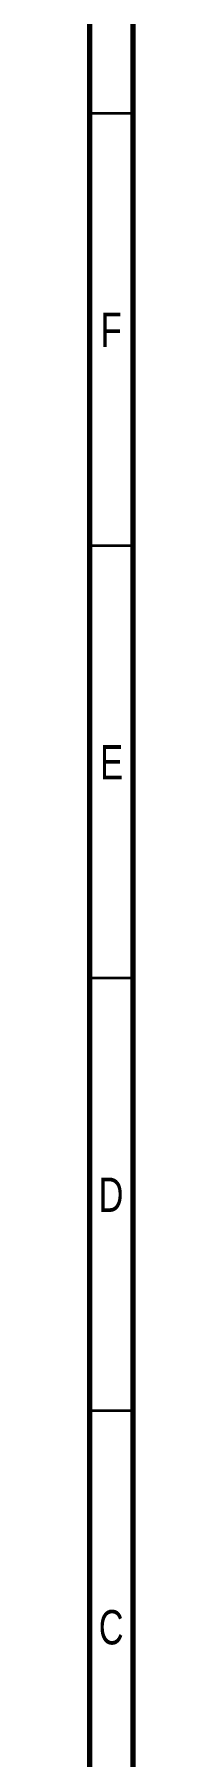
# Model space of a CAD drawing. Header units: millimetres. Extents: x -119 to 1184, y -69 to 836.
# Drawn here: x 15 to 20, y 130.5 to 329.6 of the extents above; entities that cross this region are included whole.
import ezdxf

# ---------------------------------------------------------------- set-up
doc = ezdxf.new("R2010")
doc.units = ezdxf.units.MM
doc.styles.add('SLDTEXTSTYLE0', font='TXT', dxfattribs={"width": 0.75})

msp = doc.modelspace()

# ---------------------------------------------------------------- linework, layer by layer
at = {"color": 7, "linetype": 'Continuous', "lineweight": 70}
for p, q in [((15, 5), (15, 836)), ((20, 10), (20, 831))]:
    msp.add_line(p, q, dxfattribs=at)
at = {"color": 7, "linetype": 'Continuous', "lineweight": 35}
for p, q in [((20, 320.5), (15, 320.5)), ((20, 270.5), (15, 270.5)), ((20, 220.5), (15, 220.5)), ((20, 170.5), (15, 170.5))]:
    msp.add_line(p, q, dxfattribs=at)

# ---------------------------------------------------------------- texts
at = {"color": 7, "linetype": 'Continuous', "lineweight": 0, "char_height": 3.97, "attachment_point": 2, "style": 'SLDTEXTSTYLE0'}
for s, insert in [('F', (17.46, 297.46)), ('E', (17.51, 247.46)), ('D', (17.45, 197.46)), ('C', (17.46, 147.46))]:
    msp.add_mtext(s, dxfattribs=dict(at, insert=insert))

doc.saveas('drawing.dxf')
